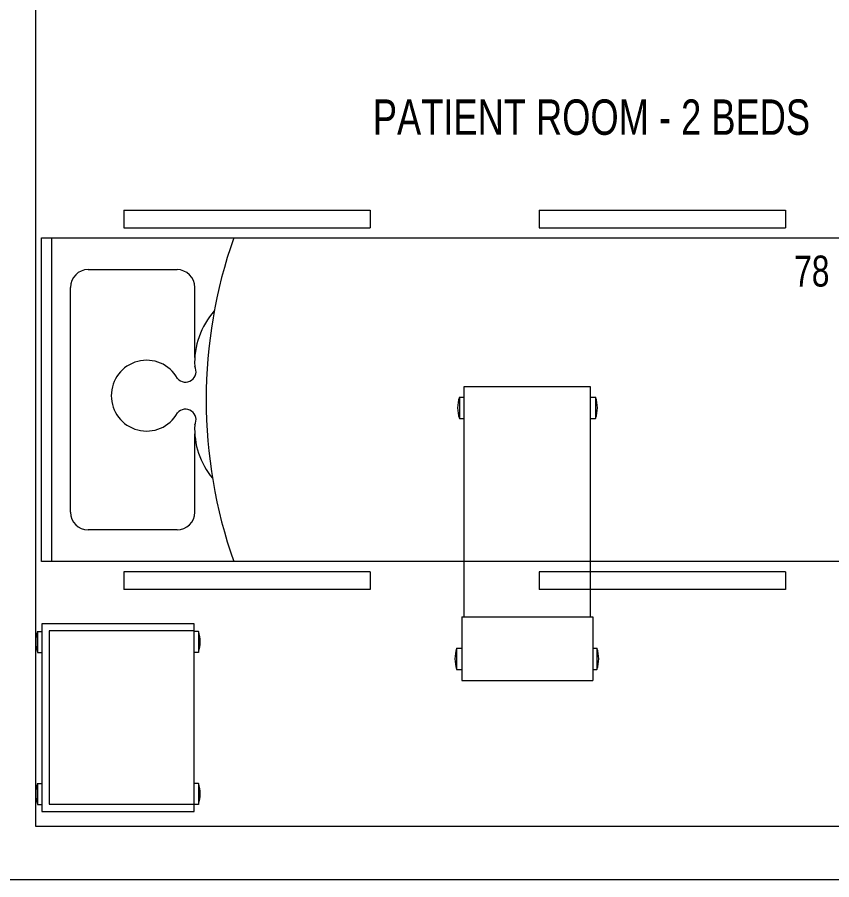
# Model space of a CAD drawing. Header units: metres. Extents: x -18745 to 220762, y -1579758 to -1356048.
# Drawn here: x 122816 to 125118, y -1431373 to -1428936 of the extents above; entities that cross this region are included whole.
import ezdxf

# ---------------------------------------------------------------- set-up
doc = ezdxf.new("R2010")
doc.units = ezdxf.units.M
doc.layers.get('0').update_dxf_attribs({"lineweight": 0})
for name, color, linetype, lineweight in [('A-100 - Copy$0$72_EGR_BASE_TEXT', 8, 'Continuous', 0), ('A-100 - Copy$0$Medical Equipment and Furniture', 8, 'Continuous', 0), ('A-100 - Copy$0$Medical Equipment and Furniture1', 8, 'Continuous', 5), ('A-100 - Copy$0$Walls', 8, 'Continuous', 0)]:
    doc.layers.add(name, color=color, linetype=linetype, lineweight=lineweight)
doc.styles.add('A-100 - Copy$0$X3G_ENTITY_257CFD', font='swisscl.ttf', dxfattribs={"height": 200})
doc.styles.add('A-100 - Copy$0$X3G_ENTITY_2587EA', font='swisscl.ttf', dxfattribs={"height": 200})

# ---------------------------------------------------------------- blocks, each defined once
blk = doc.blocks.new('A-100 - Copy$0$Hospital Bed')
at = {"layer": 'A-100 - Copy$0$Medical Equipment and Furniture1'}
for p, q in [((38.338, -101.6315, 0), (38.338, -101.6815, 0)), ((38.338, -101.6315, 0), (39.0347, -101.6315, 0)), ((39.0347, -101.6315, 0), (39.0347, -101.6815, 0)), ((39.5123, -101.6315, 0), (40.209, -101.6315, 0)), ((39.5123, -101.6315, 0), (39.5123, -101.6815, 0)), ((40.209, -101.6315, 0), (40.209, -101.6815, 0)), ((38.338, -101.6815, 0), (39.0347, -101.6815, 0)), ((39.5123, -101.6815, 0), (40.209, -101.6815, 0)), ((38.105, -102.6245, 0), (38.105, -101.7101, 0)), ((38.105, -101.7101, 0), (40.4164, -101.7101, 0)), ((38.135, -102.6245, 0), (38.135, -101.7101, 0)), ((40.3864, -101.7101, 0), (40.3864, -102.6245, 0)), ((40.4164, -101.7101, 0), (40.4164, -102.6245, 0)), ((38.2374, -101.7997, 0), (38.4887, -101.7997, 0)), ((38.1874, -102.485, 0), (38.1874, -101.8497, 0)), ((38.5387, -102.0476, 0), (38.5387, -101.8497, 0)), ((38.5387, -102.485, 0), (38.5387, -102.264, 0)), ((38.4887, -102.535, 0), (38.2374, -102.535, 0)), ((40.4164, -102.6245, 0), (38.105, -102.6245, 0)), ((38.338, -102.6532, 0), (38.338, -102.7032, 0)), ((39.0347, -102.6532, 0), (38.338, -102.6532, 0)), ((39.0347, -102.6532, 0), (39.0347, -102.7032, 0)), ((40.209, -102.6532, 0), (39.5123, -102.6532, 0)), ((39.5123, -102.6532, 0), (39.5123, -102.7032, 0)), ((40.209, -102.6532, 0), (40.209, -102.7032, 0)), ((39.0347, -102.7032, 0), (38.338, -102.7032, 0)), ((40.209, -102.7032, 0), (39.5123, -102.7032, 0))]:
    blk.add_line(p, q, dxfattribs=at)
at = {"layer": 'A-100 - Copy$0$Medical Equipment and Furniture1', "elevation": 0}
for points in [[(38.6489, -102.6245), (38.6489, -102.6245), (38.6489, -102.6245), (38.6489, -102.6245), (38.6489, -102.6245), (38.6489, -102.6245), (38.6489, -102.6245), (38.6489, -102.6245), (38.6489, -102.6245), (38.6489, -102.6245), (38.6489, -102.6245), (38.6489, -102.6245), (38.6489, -102.6245), (38.6489, -102.6245), (38.6489, -102.6245), (38.6489, -102.6245), (38.6489, -102.6245), (38.6489, -102.6245), (38.6489, -102.6245), (38.6489, -102.6245), (38.6489, -102.6245), (38.6489, -102.6245), (38.6489, -102.6245), (38.6489, -102.6245), (38.6489, -102.6245), (38.6489, -102.6245), (38.6489, -102.6245), (38.6489, -102.6245), (38.6489, -102.6245), (38.6489, -102.6245), (38.6489, -102.6245), (38.6489, -102.6245), (38.6489, -102.6245), (38.6489, -102.6245), (38.6489, -102.6245), (38.6489, -102.6245), (38.6489, -102.6245), (38.6489, -102.6245), (38.6489, -102.6245), (38.6489, -102.6245), (38.6489, -102.6245), (38.6489, -102.6245), (38.6489, -102.6245), (38.6489, -102.6245), (38.6489, -102.6245), (38.6489, -102.6245), (38.6489, -102.6245), (38.6489, -102.6245), (38.6489, -102.6245), (38.6489, -102.6245), (38.6489, -102.6245), (38.6489, -102.6245), (38.6489, -102.6245), (38.6489, -102.6245), (38.6489, -102.6245), (38.6489, -102.6245), (38.6489, -102.6245), (38.6489, -102.6245), (38.6489, -102.6245), (38.6489, -102.6245), (38.6489, -102.6245), (38.6489, -102.6245), (38.6489, -102.6245), (38.6489, -102.6245), (38.6489, -102.6245), (38.6489, -102.6245), (38.6489, -102.6245), (38.6489, -102.6245), (38.6489, -102.6245), (38.6489, -102.6245), (38.6489, -102.6245), (38.6489, -102.6245), (38.6489, -102.6245), (38.6489, -102.6245), (38.6489, -102.6245), (38.6489, -102.6245), (38.6489, -102.6245), (38.6489, -102.6245), (38.6489, -102.6245), (38.6489, -102.6245), (38.6489, -102.6245), (38.6489, -102.6245), (38.6489, -102.6245), (38.6489, -102.6245), (38.6489, -102.6245), (38.6489, -102.6245), (38.6489, -102.6245), (38.6489, -102.6245), (38.6489, -102.6245), (38.6489, -102.6245), (38.6489, -102.6245), (38.6489, -102.6245), (38.6489, -102.6245), (38.6489, -102.6245), (38.6489, -102.6245), (38.6489, -102.6245), (38.6489, -102.6245), (38.6489, -102.6245), (38.6489, -102.6245), (38.6489, -102.6245), (38.6489, -102.6245), (38.6489, -102.6245), (38.6489, -102.6245), (38.6489, -102.6245), (38.6489, -102.6245), (38.6489, -102.6245), (38.6489, -102.6245), (38.6489, -102.6245), (38.6489, -102.6245), (38.6489, -102.6245), (38.6489, -102.6245), (38.6489, -102.6245), (38.6489, -102.6245), (38.6489, -102.6245), (38.6489, -102.6245), (38.6489, -102.6245), (38.6489, -102.6245), (38.6489, -102.6245), (38.6489, -102.6245), (38.6489, -102.6245), (38.6489, -102.6245), (38.6489, -102.6245), (38.6489, -102.6245), (38.6489, -102.6245), (38.6489, -102.6245), (38.6489, -102.6245), (38.6489, -102.6245), (38.6489, -102.6245), (38.6489, -102.6245), (38.6489, -102.6245), (38.6489, -102.6245), (38.6489, -102.6245), (38.6489, -102.6245), (38.6489, -102.6245), (38.6489, -102.6245), (38.6489, -102.6245), (38.6489, -102.6245), (38.6489, -102.6245), (38.6489, -102.6245), (38.6489, -102.6245), (38.6489, -102.6245), (38.6489, -102.6245), (38.6489, -102.6245), (38.6489, -102.6245), (38.6489, -102.6245), (38.6489, -102.6245), (38.6489, -102.6245), (38.6489, -102.6245), (38.6489, -102.6245), (38.6489, -102.6245), (38.6489, -102.6245), (38.6489, -102.6245), (38.6489, -102.6245), (38.6489, -102.6245), (38.6489, -102.6245), (38.6489, -102.6245), (38.6489, -102.6245), (38.6489, -102.6245), (38.6489, -102.6245), (38.6489, -102.6245), (38.6489, -102.6245), (38.6489, -102.6245), (38.6489, -102.6245), (38.6489, -102.6245), (38.6489, -102.6245), (38.6489, -102.6245), (38.6489, -102.6245), (38.6489, -102.6245), (38.6489, -102.6245), (38.6489, -102.6245), (38.6489, -102.6245), (38.6489, -102.6245), (38.6489, -102.6245), (38.6489, -102.6245), (38.6489, -102.6245), (38.6489, -102.6245), (38.6489, -102.6245), (38.6489, -102.6245), (38.6489, -102.6245), (38.6489, -102.6245), (38.6489, -102.6245), (38.6489, -102.6245), (38.6489, -102.6245), (38.6489, -102.6245), (38.6489, -102.6245), (38.6489, -102.6245), (38.6489, -102.6245), (38.6489, -102.6245), (38.6489, -102.6245), (38.6489, -102.6245), (38.6489, -102.6245), (38.6489, -102.6245), (38.6489, -102.6245), (38.6489, -102.6245), (38.6489, -102.6245), (38.6489, -102.6245), (38.6489, -102.6245), (38.6489, -102.6245), (38.6489, -102.6245), (38.6489, -102.6245), (38.6489, -102.6245), (38.6489, -102.6245), (38.6489, -102.6245), (38.6489, -102.6245), (38.6489, -102.6245), (38.6489, -102.6245), (38.6489, -102.6245), (38.6489, -102.6245), (38.6489, -102.6245), (38.6489, -102.6245), (38.6489, -102.6245), (38.6489, -102.6245), (38.6489, -102.6245), (38.6489, -102.6245), (38.6489, -102.6245), (38.6489, -102.6245), (38.6489, -102.6245), (38.6489, -102.6245), (38.6489, -102.6245)], [(38.6489, -102.6245), (38.6489, -102.6245), (38.6489, -102.6245), (38.6489, -102.6245), (38.6489, -102.6245), (38.6489, -102.6245), (38.6489, -102.6245), (38.6489, -102.6245), (38.6489, -102.6245), (38.6489, -102.6245), (38.6489, -102.6245), (38.6489, -102.6245), (38.6489, -102.6245), (38.6489, -102.6245), (38.6489, -102.6245), (38.6489, -102.6245), (38.6489, -102.6245), (38.6489, -102.6245), (38.6489, -102.6245), (38.6489, -102.6245), (38.6489, -102.6245), (38.6489, -102.6245), (38.6489, -102.6245), (38.6489, -102.6245), (38.6489, -102.6245), (38.6489, -102.6245), (38.6489, -102.6245), (38.6489, -102.6245), (38.6489, -102.6245), (38.6489, -102.6245), (38.6489, -102.6245), (38.6489, -102.6245), (38.6489, -102.6245), (38.6489, -102.6245), (38.6489, -102.6245), (38.6489, -102.6245), (38.6489, -102.6245), (38.6489, -102.6245), (38.6489, -102.6245), (38.6489, -102.6245), (38.6489, -102.6245), (38.6489, -102.6245), (38.6489, -102.6245), (38.6489, -102.6245), (38.6489, -102.6245), (38.6489, -102.6245), (38.6489, -102.6245), (38.6489, -102.6245), (38.6489, -102.6245), (38.6489, -102.6245), (38.6489, -102.6245), (38.6489, -102.6245), (38.6489, -102.6245), (38.6489, -102.6245), (38.6489, -102.6245), (38.6489, -102.6245), (38.6489, -102.6245), (38.6489, -102.6245), (38.6489, -102.6245), (38.6489, -102.6245), (38.6489, -102.6245), (38.6489, -102.6245), (38.6489, -102.6245), (38.6489, -102.6245), (38.6489, -102.6245), (38.6489, -102.6245), (38.6489, -102.6245), (38.6489, -102.6245), (38.6489, -102.6245), (38.6489, -102.6245), (38.6489, -102.6245), (38.6489, -102.6245), (38.6489, -102.6245), (38.6489, -102.6245), (38.6489, -102.6245), (38.6489, -102.6245), (38.6489, -102.6245), (38.6489, -102.6245), (38.6489, -102.6245), (38.6489, -102.6245), (38.6489, -102.6245), (38.6489, -102.6245), (38.6489, -102.6245), (38.6489, -102.6245), (38.6489, -102.6245), (38.6489, -102.6245), (38.6489, -102.6245), (38.6489, -102.6245), (38.6489, -102.6245), (38.6489, -102.6245), (38.6489, -102.6245), (38.6489, -102.6245), (38.6489, -102.6245), (38.6489, -102.6245), (38.6489, -102.6245), (38.6489, -102.6245), (38.6489, -102.6245), (38.6489, -102.6245), (38.6489, -102.6245), (38.6489, -102.6245), (38.6489, -102.6245), (38.6489, -102.6245), (38.6489, -102.6245), (38.6489, -102.6245), (38.6489, -102.6245), (38.6489, -102.6245), (38.6489, -102.6245), (38.6489, -102.6245), (38.6489, -102.6245), (38.6489, -102.6245), (38.6489, -102.6245), (38.6489, -102.6245), (38.6489, -102.6245), (38.6489, -102.6245), (38.6489, -102.6245), (38.6489, -102.6245), (38.6489, -102.6245), (38.6489, -102.6245), (38.6489, -102.6245), (38.6489, -102.6245), (38.6489, -102.6245), (38.6489, -102.6245), (38.6489, -102.6245), (38.6489, -102.6245), (38.6489, -102.6245), (38.6489, -102.6245), (38.6489, -102.6245), (38.6489, -102.6245), (38.6489, -102.6245), (38.6489, -102.6245), (38.6489, -102.6245), (38.6489, -102.6245), (38.6489, -102.6245), (38.6489, -102.6245), (38.6489, -102.6245), (38.6489, -102.6245), (38.6489, -102.6245), (38.6489, -102.6245), (38.6489, -102.6245), (38.6489, -102.6245), (38.6489, -102.6245), (38.6489, -102.6245), (38.6489, -102.6245), (38.6489, -102.6245), (38.6489, -102.6245), (38.6489, -102.6245), (38.6489, -102.6245), (38.6489, -102.6245), (38.6489, -102.6245), (38.6489, -102.6245), (38.6489, -102.6245), (38.6489, -102.6245), (38.6489, -102.6245), (38.6489, -102.6245), (38.6489, -102.6245), (38.6489, -102.6245), (38.6489, -102.6245), (38.6489, -102.6245), (38.6489, -102.6245), (38.6489, -102.6245), (38.6489, -102.6245), (38.6489, -102.6245), (38.6489, -102.6245), (38.6489, -102.6245), (38.6489, -102.6245), (38.6489, -102.6245), (38.6489, -102.6245), (38.6489, -102.6245), (38.6489, -102.6245), (38.6489, -102.6245), (38.6489, -102.6245), (38.6489, -102.6245), (38.6489, -102.6245), (38.6489, -102.6245), (38.6489, -102.6245), (38.6489, -102.6245), (38.6489, -102.6245), (38.6489, -102.6245), (38.6489, -102.6245), (38.6489, -102.6245), (38.6489, -102.6245), (38.6489, -102.6245), (38.6489, -102.6245), (38.6489, -102.6245), (38.6489, -102.6245), (38.6489, -102.6245), (38.6489, -102.6245), (38.6489, -102.6245), (38.6489, -102.6245), (38.6489, -102.6245), (38.6489, -102.6245), (38.6489, -102.6245), (38.6489, -102.6245), (38.6489, -102.6245), (38.6489, -102.6245), (38.6489, -102.6245), (38.6489, -102.6245), (38.6489, -102.6245), (38.6489, -102.6245), (38.6489, -102.6245), (38.6489, -102.6245), (38.6489, -102.6245), (38.6489, -102.6245), (38.6489, -102.6245), (38.6489, -102.6245), (38.6489, -102.6245), (38.6489, -102.6245), (38.6489, -102.6245), (38.6489, -102.6245), (38.6489, -102.6245), (38.6489, -102.6245), (38.6489, -102.6245), (38.6489, -102.6245), (38.6489, -102.6245)], [(38.6489, -102.6245), (38.6489, -102.6245), (38.6489, -102.6245), (38.6489, -102.6245), (38.6489, -102.6245), (38.6489, -102.6245), (38.6489, -102.6245), (38.6489, -102.6245), (38.6489, -102.6245), (38.6489, -102.6245), (38.6489, -102.6245), (38.6489, -102.6245), (38.6489, -102.6245), (38.6489, -102.6245), (38.6489, -102.6245), (38.6489, -102.6245), (38.6489, -102.6245), (38.6489, -102.6245), (38.6489, -102.6245), (38.6489, -102.6245), (38.6489, -102.6245), (38.6489, -102.6245), (38.6489, -102.6245), (38.6489, -102.6245), (38.6489, -102.6245), (38.6489, -102.6245), (38.6489, -102.6245), (38.6489, -102.6245), (38.6489, -102.6245), (38.6489, -102.6245), (38.6489, -102.6245), (38.6489, -102.6245), (38.6489, -102.6245), (38.6489, -102.6245), (38.6489, -102.6245), (38.6489, -102.6245), (38.6489, -102.6245), (38.6489, -102.6245), (38.6489, -102.6245), (38.6489, -102.6245), (38.6489, -102.6245), (38.6489, -102.6245), (38.6489, -102.6245), (38.6489, -102.6245), (38.6489, -102.6245), (38.6489, -102.6245), (38.6489, -102.6245), (38.6489, -102.6245), (38.6489, -102.6245), (38.6489, -102.6245), (38.6489, -102.6245), (38.6489, -102.6245), (38.6489, -102.6245), (38.6489, -102.6245), (38.6489, -102.6245), (38.6489, -102.6245), (38.6489, -102.6245), (38.6489, -102.6245), (38.6489, -102.6245), (38.6489, -102.6245), (38.6489, -102.6245), (38.6489, -102.6245), (38.6489, -102.6245), (38.6489, -102.6245), (38.6489, -102.6245), (38.6489, -102.6245), (38.6489, -102.6245), (38.6489, -102.6245), (38.6489, -102.6245), (38.6489, -102.6245), (38.6489, -102.6245), (38.6489, -102.6245), (38.6489, -102.6245), (38.6489, -102.6245), (38.6489, -102.6245), (38.6489, -102.6245), (38.6489, -102.6245), (38.6489, -102.6245), (38.6489, -102.6245), (38.6489, -102.6245), (38.6489, -102.6245), (38.6489, -102.6245), (38.6489, -102.6245), (38.6489, -102.6245), (38.6489, -102.6245), (38.6489, -102.6245), (38.6489, -102.6245), (38.6489, -102.6245), (38.6489, -102.6245), (38.6489, -102.6245), (38.6489, -102.6245), (38.6489, -102.6245), (38.6489, -102.6245), (38.6489, -102.6245), (38.6489, -102.6245), (38.6489, -102.6245), (38.6489, -102.6245), (38.6489, -102.6245), (38.6489, -102.6245), (38.6489, -102.6245), (38.6489, -102.6245), (38.6489, -102.6245), (38.6489, -102.6245), (38.6489, -102.6245), (38.6489, -102.6245), (38.6489, -102.6245), (38.6489, -102.6245), (38.6489, -102.6245), (38.6489, -102.6245), (38.6489, -102.6245), (38.6489, -102.6245), (38.6489, -102.6245), (38.6489, -102.6245), (38.6489, -102.6245), (38.6489, -102.6245), (38.6489, -102.6245), (38.6489, -102.6245), (38.6489, -102.6245), (38.6489, -102.6245), (38.6489, -102.6245), (38.6489, -102.6245), (38.6489, -102.6245), (38.6489, -102.6245), (38.6489, -102.6245), (38.6489, -102.6245), (38.6489, -102.6245), (38.6489, -102.6245), (38.6489, -102.6245), (38.6489, -102.6245), (38.6489, -102.6245), (38.6489, -102.6245), (38.6489, -102.6245), (38.6489, -102.6245), (38.6489, -102.6245), (38.6489, -102.6245), (38.6489, -102.6245), (38.6489, -102.6245), (38.6489, -102.6245), (38.6489, -102.6245), (38.6489, -102.6245), (38.6489, -102.6245), (38.6489, -102.6245), (38.6489, -102.6245), (38.6489, -102.6245), (38.6489, -102.6245), (38.6489, -102.6245), (38.6489, -102.6245), (38.6489, -102.6245), (38.6489, -102.6245), (38.6489, -102.6245), (38.6489, -102.6245), (38.6489, -102.6245), (38.6489, -102.6245), (38.6489, -102.6245), (38.6489, -102.6245), (38.6489, -102.6245), (38.6489, -102.6245), (38.6489, -102.6245), (38.6489, -102.6245), (38.6489, -102.6245), (38.6489, -102.6245), (38.6489, -102.6245), (38.6489, -102.6245), (38.6489, -102.6245), (38.6489, -102.6245), (38.6489, -102.6245), (38.6489, -102.6245), (38.6489, -102.6245), (38.6489, -102.6245), (38.6489, -102.6245), (38.6489, -102.6245), (38.6489, -102.6245), (38.6489, -102.6245), (38.6489, -102.6245), (38.6489, -102.6245), (38.6489, -102.6245), (38.6489, -102.6245), (38.6489, -102.6245), (38.6489, -102.6245), (38.6489, -102.6245), (38.6489, -102.6245), (38.6489, -102.6245), (38.6489, -102.6245), (38.6489, -102.6245), (38.6489, -102.6245), (38.6489, -102.6245), (38.6489, -102.6245), (38.6489, -102.6245), (38.6489, -102.6245), (38.6489, -102.6245), (38.6489, -102.6245), (38.6489, -102.6245), (38.6489, -102.6245), (38.6489, -102.6245), (38.6489, -102.6245), (38.6489, -102.6245), (38.6489, -102.6245), (38.6489, -102.6245), (38.6489, -102.6245), (38.6489, -102.6245), (38.6489, -102.6245), (38.6489, -102.6245), (38.6489, -102.6245), (38.6489, -102.6245), (38.6489, -102.6245), (38.6489, -102.6245), (38.6489, -102.6245), (38.6489, -102.6245), (38.6489, -102.6245), (38.6489, -102.6245), (38.6489, -102.6245), (38.6489, -102.6245), (38.6489, -102.6245), (38.6489, -102.6245), (38.6489, -102.6245), (38.6489, -102.6245), (38.6489, -102.6245), (38.6489, -102.6245), (38.6489, -102.6245), (38.6489, -102.6245), (38.6489, -102.6245), (38.6489, -102.6245), (38.6489, -102.6245), (38.6489, -102.6245), (38.6489, -102.6245), (38.6489, -102.6245), (38.6489, -102.6245), (38.6489, -102.6245), (38.6489, -102.6245), (38.6489, -102.6245), (38.6489, -102.6245), (38.6489, -102.6245), (38.6489, -102.6245), (38.6489, -102.6245), (38.6489, -102.6245), (38.6489, -102.6245), (38.6489, -102.6245), (38.6489, -102.6245), (38.6489, -102.6245), (38.6489, -102.6245), (38.6489, -102.6245), (38.6489, -102.6245), (38.6489, -102.6245), (38.6489, -102.6245), (38.6489, -102.6245), (38.6489, -102.6245), (38.6489, -102.6245), (38.6489, -102.6245), (38.6489, -102.6245), (38.6489, -102.6245), (38.6489, -102.6245), (38.6489, -102.6245), (38.6489, -102.6245), (38.6489, -102.6245), (38.6489, -102.6245), (38.6489, -102.6245), (38.6489, -102.6245), (38.6489, -102.6245), (38.6489, -102.6245), (38.6489, -102.6245), (38.6489, -102.6245), (38.6489, -102.6245), (38.6489, -102.6245), (38.6489, -102.6245), (38.6489, -102.6245), (38.6489, -102.6245), (38.6489, -102.6245), (38.6489, -102.6245), (38.6489, -102.6245), (38.6489, -102.6245), (38.6489, -102.6245), (38.6489, -102.6245), (38.6489, -102.6245), (38.6489, -102.6245), (38.6489, -102.6245), (38.6489, -102.6245), (38.6489, -102.6245)]]:
    blk.add_lwpolyline(points, close=True, dxfattribs=at)
for points in [[(38.6489, -102.6245), (38.6489, -102.6245), (38.6489, -102.6245), (38.6489, -102.6245), (38.6489, -102.6245), (38.6489, -102.6245), (38.6489, -102.6245), (38.6489, -102.6245)], [(38.6489, -102.6245), (38.6489, -102.6245), (38.6489, -102.6245), (38.6489, -102.6245), (38.6489, -102.6245), (38.6489, -102.6245), (38.6489, -102.6245), (38.6489, -102.6245), (38.6489, -102.6245), (38.6489, -102.6245), (38.6489, -102.6245), (38.6489, -102.6245), (38.6489, -102.6245), (38.6489, -102.6245), (38.6489, -102.6245), (38.6489, -102.6245), (38.6489, -102.6245), (38.6489, -102.6245), (38.6489, -102.6245), (38.6489, -102.6245), (38.6489, -102.6245), (38.6489, -102.6245), (38.6489, -102.6245), (38.6489, -102.6245), (38.6489, -102.6245), (38.6489, -102.6245), (38.6489, -102.6245), (38.6489, -102.6245), (38.6489, -102.6245), (38.6489, -102.6245), (38.6489, -102.6245), (38.6489, -102.6245), (38.6489, -102.6245), (38.6489, -102.6245), (38.6489, -102.6245), (38.6489, -102.6245), (38.6489, -102.6245), (38.6489, -102.6245), (38.6489, -102.6245), (38.6489, -102.6245), (38.6489, -102.6245), (38.6489, -102.6245), (38.6489, -102.6245), (38.6489, -102.6245), (38.6489, -102.6245), (38.6489, -102.6245), (38.6489, -102.6245), (38.6489, -102.6245), (38.6489, -102.6245), (38.6489, -102.6245), (38.6489, -102.6245), (38.6489, -102.6245), (38.6489, -102.6245), (38.6489, -102.6245), (38.6489, -102.6245), (38.6489, -102.6245), (38.6489, -102.6245), (38.6489, -102.6245), (38.6489, -102.6245), (38.6489, -102.6245), (38.6489, -102.6245), (38.6489, -102.6245), (38.6489, -102.6245), (38.6489, -102.6245), (38.6489, -102.6245), (38.6489, -102.6245), (38.6489, -102.6245), (38.6489, -102.6245), (38.6489, -102.6245), (38.6489, -102.6245), (38.6489, -102.6245), (38.6489, -102.6245), (38.6489, -102.6245), (38.6489, -102.6245), (38.6489, -102.6245), (38.6489, -102.6245), (38.6489, -102.6245), (38.6489, -102.6245), (38.6489, -102.6245), (38.6489, -102.6245), (38.6489, -102.6245), (38.6489, -102.6245), (38.6489, -102.6245), (38.6489, -102.6245), (38.6489, -102.6245), (38.6489, -102.6245), (38.6489, -102.6245), (38.6489, -102.6245), (38.6489, -102.6245), (38.6489, -102.6245), (38.6489, -102.6245), (38.6489, -102.6245), (38.6489, -102.6245), (38.6489, -102.6245), (38.6489, -102.6245), (38.6489, -102.6245), (38.6489, -102.6245), (38.6489, -102.6245), (38.6489, -102.6245), (38.6489, -102.6245), (38.6489, -102.6245), (38.6489, -102.6245), (38.6489, -102.6245), (38.6489, -102.6245), (38.6489, -102.6245), (38.6489, -102.6245), (38.6489, -102.6245), (38.6489, -102.6245), (38.6489, -102.6245), (38.6489, -102.6245), (38.6489, -102.6245)], [(38.6489, -102.6245), (38.6489, -102.6245), (38.6489, -102.6245), (38.6489, -102.6245), (38.6489, -102.6245), (38.6489, -102.6245), (38.6489, -102.6245), (38.6489, -102.6245), (38.6489, -102.6245), (38.6489, -102.6245), (38.6489, -102.6245), (38.6489, -102.6245), (38.6489, -102.6245), (38.6489, -102.6245), (38.6489, -102.6245), (38.6489, -102.6245), (38.6489, -102.6245)], [(38.6489, -102.6245), (38.6489, -102.6245), (38.6489, -102.6245), (38.6489, -102.6245), (38.6489, -102.6245), (38.6489, -102.6245), (38.6489, -102.6245)], [(38.6489, -102.6245), (38.6489, -102.6245), (38.6489, -102.6245), (38.6489, -102.6245), (38.6489, -102.6245), (38.6489, -102.6245), (38.6489, -102.6245), (38.6489, -102.6245), (38.6489, -102.6245), (38.6489, -102.6245), (38.6489, -102.6245), (38.6489, -102.6245)], [(38.6489, -102.6245), (38.6489, -102.6245), (38.6489, -102.6245), (38.6489, -102.6245), (38.6489, -102.6245), (38.6489, -102.6245), (38.6489, -102.6245), (38.6489, -102.6245), (38.6489, -102.6245), (38.6489, -102.6245), (38.6489, -102.6245), (38.6489, -102.6245), (38.6489, -102.6245), (38.6489, -102.6245), (38.6489, -102.6245), (38.6489, -102.6245), (38.6489, -102.6245), (38.6489, -102.6245), (38.6489, -102.6245), (38.6489, -102.6245), (38.6489, -102.6245), (38.6489, -102.6245), (38.6489, -102.6245), (38.6489, -102.6245), (38.6489, -102.6245), (38.6489, -102.6245), (38.6489, -102.6245), (38.6489, -102.6245), (38.6489, -102.6245), (38.6489, -102.6245), (38.6489, -102.6245), (38.6489, -102.6245), (38.6489, -102.6245), (38.6489, -102.6245), (38.6489, -102.6245), (38.6489, -102.6245), (38.6489, -102.6245), (38.6489, -102.6245), (38.6489, -102.6245), (38.6489, -102.6245), (38.6489, -102.6245), (38.6489, -102.6245), (38.6489, -102.6245), (38.6489, -102.6245), (38.6489, -102.6245), (38.6489, -102.6245), (38.6489, -102.6245), (38.6489, -102.6245), (38.6489, -102.6245), (38.6489, -102.6245), (38.6489, -102.6245), (38.6489, -102.6245), (38.6489, -102.6245), (38.6489, -102.6245), (38.6489, -102.6245), (38.6489, -102.6245), (38.6489, -102.6245), (38.6489, -102.6245), (38.6489, -102.6245), (38.6489, -102.6245), (38.6489, -102.6245), (38.6489, -102.6245), (38.6489, -102.6245), (38.6489, -102.6245), (38.6489, -102.6245), (38.6489, -102.6245), (38.6489, -102.6245), (38.6489, -102.6245), (38.6489, -102.6245), (38.6489, -102.6245), (38.6489, -102.6245), (38.6489, -102.6245), (38.6489, -102.6245), (38.6489, -102.6245), (38.6489, -102.6245), (38.6489, -102.6245), (38.6489, -102.6245), (38.6489, -102.6245), (38.6489, -102.6245), (38.6489, -102.6245), (38.6489, -102.6245), (38.6489, -102.6245), (38.6489, -102.6245), (38.6489, -102.6245), (38.6489, -102.6245), (38.6489, -102.6245), (38.6489, -102.6245), (38.6489, -102.6245), (38.6489, -102.6245)], [(38.6489, -102.6245), (38.6489, -102.6245), (38.6489, -102.6245), (38.6489, -102.6245), (38.6489, -102.6245), (38.6489, -102.6245), (38.6489, -102.6245), (38.6489, -102.6245), (38.6489, -102.6245), (38.6489, -102.6245), (38.6489, -102.6245), (38.6489, -102.6245), (38.6489, -102.6245), (38.6489, -102.6245), (38.6489, -102.6245), (38.6489, -102.6245), (38.6489, -102.6245), (38.6489, -102.6245), (38.6489, -102.6245), (38.6489, -102.6245), (38.6489, -102.6245), (38.6489, -102.6245), (38.6489, -102.6245), (38.6489, -102.6245), (38.6489, -102.6245), (38.6489, -102.6245), (38.6489, -102.6245), (38.6489, -102.6245), (38.6489, -102.6245), (38.6489, -102.6245), (38.6489, -102.6245), (38.6489, -102.6245), (38.6489, -102.6245), (38.6489, -102.6245), (38.6489, -102.6245), (38.6489, -102.6245), (38.6489, -102.6245), (38.6489, -102.6245), (38.6489, -102.6245), (38.6489, -102.6245), (38.6489, -102.6245), (38.6489, -102.6245), (38.6489, -102.6245), (38.6489, -102.6245), (38.6489, -102.6245), (38.6489, -102.6245), (38.6489, -102.6245), (38.6489, -102.6245), (38.6489, -102.6245), (38.6489, -102.6245), (38.6489, -102.6245), (38.6489, -102.6245), (38.6489, -102.6245), (38.6489, -102.6245)], [(38.6489, -102.6245), (38.6489, -102.6245), (38.6489, -102.6245), (38.6489, -102.6245), (38.6489, -102.6245), (38.6489, -102.6245), (38.6489, -102.6245), (38.6489, -102.6245), (38.6489, -102.6245), (38.6489, -102.6245)], [(38.6489, -102.6245), (38.6489, -102.6245), (38.6489, -102.6245), (38.6489, -102.6245), (38.6489, -102.6245), (38.6489, -102.6245), (38.6489, -102.6245), (38.6489, -102.6245), (38.6489, -102.6245), (38.6489, -102.6245)], [(38.6489, -102.6245), (38.6489, -102.6245), (38.6489, -102.6245), (38.6489, -102.6245), (38.6489, -102.6245), (38.6489, -102.6245), (38.6489, -102.6245), (38.6489, -102.6245), (38.6489, -102.6245), (38.6489, -102.6245), (38.6489, -102.6245), (38.6489, -102.6245), (38.6489, -102.6245), (38.6489, -102.6245), (38.6489, -102.6245)], [(38.6489, -102.6245), (38.6489, -102.6245), (38.6489, -102.6245), (38.6489, -102.6245), (38.6489, -102.6245), (38.6489, -102.6245), (38.6489, -102.6245), (38.6489, -102.6245), (38.6489, -102.6245), (38.6489, -102.6245)], [(38.6489, -102.6245), (38.6489, -102.6245), (38.6489, -102.6245), (38.6489, -102.6245), (38.6489, -102.6245), (38.6489, -102.6245), (38.6489, -102.6245)], [(38.6489, -102.6245), (38.6489, -102.6245), (38.6489, -102.6245), (38.6489, -102.6245), (38.6489, -102.6245), (38.6489, -102.6245), (38.6489, -102.6245), (38.6489, -102.6245), (38.6489, -102.6245), (38.6489, -102.6245)], [(38.6489, -102.6245), (38.6489, -102.6245), (38.6489, -102.6245), (38.6489, -102.6245), (38.6489, -102.6245), (38.6489, -102.6245), (38.6489, -102.6245), (38.6489, -102.6245), (38.6489, -102.6245), (38.6489, -102.6245), (38.6489, -102.6245), (38.6489, -102.6245), (38.6489, -102.6245), (38.6489, -102.6245), (38.6489, -102.6245), (38.6489, -102.6245), (38.6489, -102.6245), (38.6489, -102.6245)], [(38.6489, -102.6245), (38.6489, -102.6245), (38.6489, -102.6245), (38.6489, -102.6245), (38.6489, -102.6245), (38.6489, -102.6245), (38.6489, -102.6245), (38.6489, -102.6245), (38.6489, -102.6245)]]:
    blk.add_lwpolyline(points, dxfattribs=at)
at = {"layer": 'A-100 - Copy$0$Medical Equipment and Furniture1'}
for centre, radius, start, end in [((39.9488, -102.1673, 0), 1.378, 160.6222, 199.3778), ((38.2374, -101.8497, 0), 0.05, 90, 180), ((38.4887, -101.8497, 0), 0.05, 0, 90), ((38.7578, -102.0625, 0), 0.2195, 138.2973, 182.816), ((38.4026, -102.1558, 0), 0.1, 29.3037, 330.6963), ((38.5126, -102.0878, 0), 0.0297, 220.0437, 29.1003), ((38.5126, -102.2238, 0), 0.0297, 330.8997, 139.9563), ((38.7578, -102.2491, 0), 0.2195, 177.184, 219.6878), ((38.2374, -102.485, 0), 0.05, 180, 270), ((38.4887, -102.485, 0), 0.05, 270, 0)]:
    blk.add_arc(centre, radius, start, end, dxfattribs=at)
blk = doc.blocks.new('A-100 - Copy$0$HF13963-P')
at = {"layer": 'A-100 - Copy$0$Medical Equipment and Furniture1'}
for p, q in [((0.0915, 0.1995), (0.0315, 0.1995)), ((0.0315, 0.1995), (0.0315, 0.185)), ((0.0915, 0.1995), (0.0915, 0.185)), ((0.18, 0.185), (0, 0.185)), ((0, 0.185), (0, -0.185)), ((0.18, 0.185), (0.18, -0.185)), ((0.83, 0.1788), (0.18, 0.1788)), ((0.8007, 0.1919), (0.7407, 0.1919)), ((0.7407, 0.1919), (0.7407, 0.1788)), ((0.8007, 0.1919), (0.8007, 0.1788)), ((0.83, -0.1788), (0.83, 0.1788)), ((0.18, -0.185), (0, -0.185)), ((0.0315, -0.185), (0.0315, -0.1971)), ((0.0915, -0.185), (0.0915, -0.1971)), ((0.18, -0.1788), (0.83, -0.1788)), ((0.7407, -0.1788), (0.7407, -0.1933)), ((0.8007, -0.1933), (0.7407, -0.1933)), ((0.8007, -0.1788), (0.8007, -0.1933)), ((0.0915, -0.1971), (0.0315, -0.1971))]:
    blk.add_line(p, q, dxfattribs=at)
for centre, start, end in [((0.0615, 0.112), 71.0754, 108.9246), ((0.7707, 0.1044), 71.0754, 108.9246), ((0.7707, -0.1058), 251.0754, 288.9246), ((0.0615, -0.1096), 251.0754, 288.9246)]:
    blk.add_arc(centre, 0.0925, start, end, dxfattribs=at)
blk = doc.blocks.new('A-100 - Copy$0$HF10531-P')
at = {"layer": 'A-100 - Copy$0$Medical Equipment and Furniture1'}
for p, q in [((0.0791, 0.4424), (0.0191, 0.4424)), ((0.0191, 0.4424), (0.0191, 0.43)), ((0.0791, 0.4424), (0.0791, 0.43)), ((0.5086, 0.4424), (0.4486, 0.4424)), ((0.4486, 0.4424), (0.4486, 0.43)), ((0.5086, 0.4424), (0.5086, 0.43)), ((0.53, 0.43), (0, 0.43)), ((0, 0.43), (0, 0)), ((0.53, 0), (0.53, 0.43)), ((0.51, 0.41), (0.02, 0.41)), ((0.02, 0.41), (0.02, 0)), ((0.51, 0), (0.51, 0.41)), ((0, 0), (0.53, 0)), ((0.0191, -0.0124), (0.0191, 0)), ((0.0791, -0.0124), (0.0791, 0)), ((0.4486, -0.0124), (0.4486, 0)), ((0.5086, -0.0124), (0.5086, 0)), ((0.0791, -0.0124), (0.0191, -0.0124)), ((0.5086, -0.0124), (0.4486, -0.0124))]:
    blk.add_line(p, q, dxfattribs=at)
for points in [[(0.02, 0.41), (0.02, 0.41), (0.02, 0.41), (0.02, 0.41), (0.02, 0.41), (0.02, 0.41), (0.02, 0.41), (0.02, 0.41), (0.02, 0.41), (0.02, 0.41), (0.02, 0.41), (0.02, 0.41), (0.02, 0.41), (0.02, 0.41), (0.02, 0.41), (0.02, 0.41), (0.02, 0.41), (0.02, 0.41), (0.02, 0.41), (0.02, 0.41), (0.02, 0.41), (0.02, 0.41), (0.02, 0.41), (0.02, 0.41), (0.02, 0.41), (0.02, 0.41), (0.02, 0.41), (0.02, 0.41), (0.02, 0.41), (0.02, 0.41), (0.02, 0.41), (0.02, 0.41), (0.02, 0.41), (0.02, 0.41), (0.02, 0.41), (0.02, 0.41), (0.02, 0.41), (0.02, 0.41), (0.02, 0.41), (0.02, 0.41), (0.02, 0.41), (0.02, 0.41), (0.02, 0.41), (0.02, 0.41), (0.02, 0.41), (0.02, 0.41), (0.02, 0.41), (0.02, 0.41), (0.02, 0.41), (0.02, 0.41), (0.02, 0.41), (0.02, 0.41), (0.02, 0.41), (0.02, 0.41), (0.02, 0.41), (0.02, 0.41), (0.02, 0.41), (0.02, 0.41), (0.02, 0.41), (0.02, 0.41), (0.02, 0.41), (0.02, 0.41), (0.02, 0.41), (0.02, 0.41), (0.02, 0.41), (0.02, 0.41), (0.02, 0.41), (0.02, 0.41), (0.02, 0.41), (0.02, 0.41), (0.02, 0.41), (0.02, 0.41), (0.02, 0.41), (0.02, 0.41), (0.02, 0.41), (0.02, 0.41), (0.02, 0.41), (0.02, 0.41), (0.02, 0.41), (0.02, 0.41), (0.02, 0.41), (0.02, 0.41), (0.02, 0.41), (0.02, 0.41), (0.02, 0.41), (0.02, 0.41), (0.02, 0.41), (0.02, 0.41), (0.02, 0.41), (0.02, 0.41), (0.02, 0.41), (0.02, 0.41), (0.02, 0.41), (0.02, 0.41), (0.02, 0.41), (0.02, 0.41), (0.02, 0.41), (0.02, 0.41), (0.02, 0.41), (0.02, 0.41), (0.02, 0.41), (0.02, 0.41), (0.02, 0.41), (0.02, 0.41), (0.02, 0.41), (0.02, 0.41), (0.02, 0.41), (0.02, 0.41), (0.02, 0.41), (0.02, 0.41), (0.02, 0.41), (0.02, 0.41), (0.02, 0.41), (0.02, 0.41), (0.02, 0.41), (0.02, 0.41), (0.02, 0.41), (0.02, 0.41), (0.02, 0.41), (0.02, 0.41), (0.02, 0.41), (0.02, 0.41), (0.02, 0.41), (0.02, 0.41), (0.02, 0.41), (0.02, 0.41), (0.02, 0.41), (0.02, 0.41), (0.02, 0.41), (0.02, 0.41), (0.02, 0.41), (0.02, 0.41), (0.02, 0.41), (0.02, 0.41), (0.02, 0.41), (0.02, 0.41), (0.02, 0.41), (0.02, 0.41), (0.02, 0.41), (0.02, 0.41), (0.02, 0.41), (0.02, 0.41), (0.02, 0.41), (0.02, 0.41), (0.02, 0.41), (0.02, 0.41), (0.02, 0.41), (0.02, 0.41), (0.02, 0.41), (0.02, 0.41), (0.02, 0.41), (0.02, 0.41), (0.02, 0.41), (0.02, 0.41), (0.02, 0.41), (0.02, 0.41), (0.02, 0.41), (0.02, 0.41), (0.02, 0.41), (0.02, 0.41), (0.02, 0.41), (0.02, 0.41), (0.02, 0.41), (0.02, 0.41), (0.02, 0.41), (0.02, 0.41), (0.02, 0.41), (0.02, 0.41), (0.02, 0.41), (0.02, 0.41), (0.02, 0.41), (0.02, 0.41), (0.02, 0.41), (0.02, 0.41), (0.02, 0.41), (0.02, 0.41), (0.02, 0.41), (0.02, 0.41), (0.02, 0.41), (0.02, 0.41), (0.02, 0.41), (0.02, 0.41), (0.02, 0.41), (0.02, 0.41), (0.02, 0.41), (0.02, 0.41), (0.02, 0.41), (0.02, 0.41), (0.02, 0.41), (0.02, 0.41), (0.02, 0.41), (0.02, 0.41), (0.02, 0.41), (0.02, 0.41), (0.02, 0.41), (0.02, 0.41), (0.02, 0.41), (0.02, 0.41), (0.02, 0.41), (0.02, 0.41), (0.02, 0.41), (0.02, 0.41), (0.02, 0.41), (0.02, 0.41), (0.02, 0.41), (0.02, 0.41), (0.02, 0.41), (0.02, 0.41), (0.02, 0.41), (0.02, 0.41), (0.02, 0.41), (0.02, 0.41), (0.02, 0.41), (0.02, 0.41), (0.02, 0.41), (0.02, 0.41), (0.02, 0.41), (0.02, 0.41), (0.02, 0.41)], [(0.02, 0.41), (0.02, 0.41), (0.02, 0.41), (0.02, 0.41), (0.02, 0.41), (0.02, 0.41), (0.02, 0.41), (0.02, 0.41), (0.02, 0.41), (0.02, 0.41), (0.02, 0.41), (0.02, 0.41), (0.02, 0.41), (0.02, 0.41), (0.02, 0.41), (0.02, 0.41), (0.02, 0.41), (0.02, 0.41), (0.02, 0.41), (0.02, 0.41), (0.02, 0.41), (0.02, 0.41), (0.02, 0.41), (0.02, 0.41), (0.02, 0.41), (0.02, 0.41), (0.02, 0.41), (0.02, 0.41), (0.02, 0.41), (0.02, 0.41), (0.02, 0.41), (0.02, 0.41), (0.02, 0.41), (0.02, 0.41), (0.02, 0.41), (0.02, 0.41), (0.02, 0.41), (0.02, 0.41), (0.02, 0.41), (0.02, 0.41), (0.02, 0.41), (0.02, 0.41), (0.02, 0.41), (0.02, 0.41), (0.02, 0.41), (0.02, 0.41), (0.02, 0.41), (0.02, 0.41), (0.02, 0.41), (0.02, 0.41), (0.02, 0.41), (0.02, 0.41), (0.02, 0.41), (0.02, 0.41), (0.02, 0.41), (0.02, 0.41), (0.02, 0.41), (0.02, 0.41), (0.02, 0.41), (0.02, 0.41), (0.02, 0.41), (0.02, 0.41), (0.02, 0.41), (0.02, 0.41), (0.02, 0.41), (0.02, 0.41), (0.02, 0.41), (0.02, 0.41), (0.02, 0.41), (0.02, 0.41), (0.02, 0.41), (0.02, 0.41), (0.02, 0.41), (0.02, 0.41), (0.02, 0.41), (0.02, 0.41), (0.02, 0.41), (0.02, 0.41), (0.02, 0.41), (0.02, 0.41), (0.02, 0.41), (0.02, 0.41), (0.02, 0.41), (0.02, 0.41), (0.02, 0.41), (0.02, 0.41), (0.02, 0.41), (0.02, 0.41), (0.02, 0.41), (0.02, 0.41), (0.02, 0.41), (0.02, 0.41), (0.02, 0.41), (0.02, 0.41), (0.02, 0.41), (0.02, 0.41), (0.02, 0.41), (0.02, 0.41), (0.02, 0.41), (0.02, 0.41), (0.02, 0.41), (0.02, 0.41), (0.02, 0.41), (0.02, 0.41), (0.02, 0.41), (0.02, 0.41), (0.02, 0.41), (0.02, 0.41), (0.02, 0.41), (0.02, 0.41), (0.02, 0.41), (0.02, 0.41), (0.02, 0.41), (0.02, 0.41), (0.02, 0.41), (0.02, 0.41), (0.02, 0.41), (0.02, 0.41), (0.02, 0.41), (0.02, 0.41), (0.02, 0.41), (0.02, 0.41), (0.02, 0.41), (0.02, 0.41), (0.02, 0.41), (0.02, 0.41), (0.02, 0.41), (0.02, 0.41), (0.02, 0.41), (0.02, 0.41), (0.02, 0.41), (0.02, 0.41), (0.02, 0.41), (0.02, 0.41), (0.02, 0.41), (0.02, 0.41), (0.02, 0.41), (0.02, 0.41), (0.02, 0.41), (0.02, 0.41), (0.02, 0.41), (0.02, 0.41), (0.02, 0.41), (0.02, 0.41), (0.02, 0.41), (0.02, 0.41), (0.02, 0.41), (0.02, 0.41), (0.02, 0.41), (0.02, 0.41), (0.02, 0.41), (0.02, 0.41), (0.02, 0.41), (0.02, 0.41), (0.02, 0.41), (0.02, 0.41), (0.02, 0.41), (0.02, 0.41), (0.02, 0.41), (0.02, 0.41), (0.02, 0.41), (0.02, 0.41), (0.02, 0.41), (0.02, 0.41), (0.02, 0.41), (0.02, 0.41), (0.02, 0.41), (0.02, 0.41), (0.02, 0.41), (0.02, 0.41), (0.02, 0.41), (0.02, 0.41), (0.02, 0.41), (0.02, 0.41), (0.02, 0.41), (0.02, 0.41), (0.02, 0.41), (0.02, 0.41), (0.02, 0.41), (0.02, 0.41), (0.02, 0.41), (0.02, 0.41), (0.02, 0.41), (0.02, 0.41), (0.02, 0.41), (0.02, 0.41), (0.02, 0.41), (0.02, 0.41), (0.02, 0.41), (0.02, 0.41), (0.02, 0.41), (0.02, 0.41), (0.02, 0.41), (0.02, 0.41), (0.02, 0.41), (0.02, 0.41), (0.02, 0.41), (0.02, 0.41), (0.02, 0.41), (0.02, 0.41), (0.02, 0.41), (0.02, 0.41), (0.02, 0.41), (0.02, 0.41), (0.02, 0.41), (0.02, 0.41), (0.02, 0.41), (0.02, 0.41), (0.02, 0.41), (0.02, 0.41), (0.02, 0.41), (0.02, 0.41), (0.02, 0.41), (0.02, 0.41)], [(0.02, 0.41), (0.02, 0.41), (0.02, 0.41), (0.02, 0.41), (0.02, 0.41), (0.02, 0.41), (0.02, 0.41), (0.02, 0.41), (0.02, 0.41), (0.02, 0.41), (0.02, 0.41), (0.02, 0.41), (0.02, 0.41), (0.02, 0.41), (0.02, 0.41), (0.02, 0.41), (0.02, 0.41), (0.02, 0.41), (0.02, 0.41), (0.02, 0.41), (0.02, 0.41), (0.02, 0.41), (0.02, 0.41), (0.02, 0.41), (0.02, 0.41), (0.02, 0.41), (0.02, 0.41), (0.02, 0.41), (0.02, 0.41), (0.02, 0.41), (0.02, 0.41), (0.02, 0.41), (0.02, 0.41), (0.02, 0.41), (0.02, 0.41), (0.02, 0.41), (0.02, 0.41), (0.02, 0.41), (0.02, 0.41), (0.02, 0.41), (0.02, 0.41), (0.02, 0.41), (0.02, 0.41), (0.02, 0.41), (0.02, 0.41), (0.02, 0.41), (0.02, 0.41), (0.02, 0.41), (0.02, 0.41), (0.02, 0.41), (0.02, 0.41), (0.02, 0.41), (0.02, 0.41), (0.02, 0.41), (0.02, 0.41), (0.02, 0.41), (0.02, 0.41), (0.02, 0.41), (0.02, 0.41), (0.02, 0.41), (0.02, 0.41), (0.02, 0.41), (0.02, 0.41), (0.02, 0.41), (0.02, 0.41), (0.02, 0.41), (0.02, 0.41), (0.02, 0.41), (0.02, 0.41), (0.02, 0.41), (0.02, 0.41), (0.02, 0.41), (0.02, 0.41), (0.02, 0.41), (0.02, 0.41), (0.02, 0.41), (0.02, 0.41), (0.02, 0.41), (0.02, 0.41), (0.02, 0.41), (0.02, 0.41), (0.02, 0.41), (0.02, 0.41), (0.02, 0.41), (0.02, 0.41), (0.02, 0.41), (0.02, 0.41), (0.02, 0.41), (0.02, 0.41), (0.02, 0.41), (0.02, 0.41), (0.02, 0.41), (0.02, 0.41), (0.02, 0.41), (0.02, 0.41), (0.02, 0.41), (0.02, 0.41), (0.02, 0.41), (0.02, 0.41), (0.02, 0.41), (0.02, 0.41), (0.02, 0.41), (0.02, 0.41), (0.02, 0.41), (0.02, 0.41), (0.02, 0.41), (0.02, 0.41), (0.02, 0.41), (0.02, 0.41), (0.02, 0.41), (0.02, 0.41), (0.02, 0.41), (0.02, 0.41), (0.02, 0.41), (0.02, 0.41), (0.02, 0.41), (0.02, 0.41), (0.02, 0.41), (0.02, 0.41), (0.02, 0.41), (0.02, 0.41), (0.02, 0.41), (0.02, 0.41), (0.02, 0.41), (0.02, 0.41), (0.02, 0.41), (0.02, 0.41), (0.02, 0.41), (0.02, 0.41), (0.02, 0.41), (0.02, 0.41), (0.02, 0.41), (0.02, 0.41), (0.02, 0.41), (0.02, 0.41), (0.02, 0.41), (0.02, 0.41), (0.02, 0.41), (0.02, 0.41), (0.02, 0.41), (0.02, 0.41), (0.02, 0.41), (0.02, 0.41), (0.02, 0.41), (0.02, 0.41), (0.02, 0.41), (0.02, 0.41), (0.02, 0.41), (0.02, 0.41), (0.02, 0.41), (0.02, 0.41), (0.02, 0.41), (0.02, 0.41), (0.02, 0.41), (0.02, 0.41), (0.02, 0.41), (0.02, 0.41), (0.02, 0.41), (0.02, 0.41), (0.02, 0.41), (0.02, 0.41), (0.02, 0.41), (0.02, 0.41), (0.02, 0.41), (0.02, 0.41), (0.02, 0.41), (0.02, 0.41), (0.02, 0.41), (0.02, 0.41), (0.02, 0.41), (0.02, 0.41), (0.02, 0.41), (0.02, 0.41), (0.02, 0.41), (0.02, 0.41), (0.02, 0.41), (0.02, 0.41), (0.02, 0.41), (0.02, 0.41), (0.02, 0.41), (0.02, 0.41), (0.02, 0.41), (0.02, 0.41), (0.02, 0.41), (0.02, 0.41), (0.02, 0.41), (0.02, 0.41), (0.02, 0.41), (0.02, 0.41), (0.02, 0.41), (0.02, 0.41), (0.02, 0.41), (0.02, 0.41), (0.02, 0.41), (0.02, 0.41), (0.02, 0.41), (0.02, 0.41), (0.02, 0.41), (0.02, 0.41), (0.02, 0.41), (0.02, 0.41), (0.02, 0.41), (0.02, 0.41), (0.02, 0.41), (0.02, 0.41), (0.02, 0.41), (0.02, 0.41), (0.02, 0.41), (0.02, 0.41), (0.02, 0.41), (0.02, 0.41), (0.02, 0.41), (0.02, 0.41), (0.02, 0.41), (0.02, 0.41), (0.02, 0.41), (0.02, 0.41), (0.02, 0.41), (0.02, 0.41), (0.02, 0.41), (0.02, 0.41), (0.02, 0.41), (0.02, 0.41), (0.02, 0.41), (0.02, 0.41), (0.02, 0.41), (0.02, 0.41), (0.02, 0.41), (0.02, 0.41), (0.02, 0.41), (0.02, 0.41), (0.02, 0.41), (0.02, 0.41), (0.02, 0.41), (0.02, 0.41), (0.02, 0.41), (0.02, 0.41), (0.02, 0.41), (0.02, 0.41), (0.02, 0.41), (0.02, 0.41), (0.02, 0.41), (0.02, 0.41), (0.02, 0.41), (0.02, 0.41), (0.02, 0.41), (0.02, 0.41), (0.02, 0.41), (0.02, 0.41), (0.02, 0.41), (0.02, 0.41), (0.02, 0.41), (0.02, 0.41), (0.02, 0.41), (0.02, 0.41), (0.02, 0.41), (0.02, 0.41), (0.02, 0.41), (0.02, 0.41), (0.02, 0.41), (0.02, 0.41), (0.02, 0.41), (0.02, 0.41), (0.02, 0.41), (0.02, 0.41), (0.02, 0.41), (0.02, 0.41), (0.02, 0.41), (0.02, 0.41), (0.02, 0.41), (0.02, 0.41), (0.02, 0.41), (0.02, 0.41), (0.02, 0.41), (0.02, 0.41), (0.02, 0.41), (0.02, 0.41)]]:
    blk.add_lwpolyline(points, close=True, dxfattribs=at)
for points in [[(0.02, 0.41), (0.02, 0.41), (0.02, 0.41), (0.02, 0.41), (0.02, 0.41), (0.02, 0.41), (0.02, 0.41), (0.02, 0.41)], [(0.02, 0.41), (0.02, 0.41), (0.02, 0.41), (0.02, 0.41), (0.02, 0.41), (0.02, 0.41), (0.02, 0.41), (0.02, 0.41), (0.02, 0.41), (0.02, 0.41), (0.02, 0.41), (0.02, 0.41), (0.02, 0.41), (0.02, 0.41), (0.02, 0.41), (0.02, 0.41), (0.02, 0.41), (0.02, 0.41), (0.02, 0.41), (0.02, 0.41), (0.02, 0.41), (0.02, 0.41), (0.02, 0.41), (0.02, 0.41), (0.02, 0.41), (0.02, 0.41), (0.02, 0.41), (0.02, 0.41), (0.02, 0.41), (0.02, 0.41), (0.02, 0.41), (0.02, 0.41), (0.02, 0.41), (0.02, 0.41), (0.02, 0.41), (0.02, 0.41), (0.02, 0.41), (0.02, 0.41), (0.02, 0.41), (0.02, 0.41), (0.02, 0.41), (0.02, 0.41), (0.02, 0.41), (0.02, 0.41), (0.02, 0.41), (0.02, 0.41), (0.02, 0.41), (0.02, 0.41), (0.02, 0.41), (0.02, 0.41), (0.02, 0.41), (0.02, 0.41), (0.02, 0.41), (0.02, 0.41), (0.02, 0.41), (0.02, 0.41), (0.02, 0.41), (0.02, 0.41), (0.02, 0.41), (0.02, 0.41), (0.02, 0.41), (0.02, 0.41), (0.02, 0.41), (0.02, 0.41), (0.02, 0.41), (0.02, 0.41), (0.02, 0.41), (0.02, 0.41), (0.02, 0.41), (0.02, 0.41), (0.02, 0.41), (0.02, 0.41), (0.02, 0.41), (0.02, 0.41), (0.02, 0.41), (0.02, 0.41), (0.02, 0.41), (0.02, 0.41), (0.02, 0.41), (0.02, 0.41), (0.02, 0.41), (0.02, 0.41), (0.02, 0.41), (0.02, 0.41), (0.02, 0.41), (0.02, 0.41), (0.02, 0.41), (0.02, 0.41), (0.02, 0.41), (0.02, 0.41), (0.02, 0.41), (0.02, 0.41), (0.02, 0.41), (0.02, 0.41), (0.02, 0.41), (0.02, 0.41), (0.02, 0.41), (0.02, 0.41), (0.02, 0.41), (0.02, 0.41), (0.02, 0.41), (0.02, 0.41), (0.02, 0.41), (0.02, 0.41), (0.02, 0.41), (0.02, 0.41), (0.02, 0.41), (0.02, 0.41), (0.02, 0.41), (0.02, 0.41), (0.02, 0.41)], [(0.02, 0.41), (0.02, 0.41), (0.02, 0.41), (0.02, 0.41), (0.02, 0.41), (0.02, 0.41), (0.02, 0.41), (0.02, 0.41), (0.02, 0.41), (0.02, 0.41), (0.02, 0.41), (0.02, 0.41), (0.02, 0.41), (0.02, 0.41), (0.02, 0.41), (0.02, 0.41), (0.02, 0.41)], [(0.02, 0.41), (0.02, 0.41), (0.02, 0.41), (0.02, 0.41), (0.02, 0.41), (0.02, 0.41), (0.02, 0.41)], [(0.02, 0.41), (0.02, 0.41), (0.02, 0.41), (0.02, 0.41), (0.02, 0.41), (0.02, 0.41), (0.02, 0.41), (0.02, 0.41), (0.02, 0.41), (0.02, 0.41), (0.02, 0.41), (0.02, 0.41)], [(0.02, 0.41), (0.02, 0.41), (0.02, 0.41), (0.02, 0.41), (0.02, 0.41), (0.02, 0.41), (0.02, 0.41), (0.02, 0.41), (0.02, 0.41), (0.02, 0.41), (0.02, 0.41), (0.02, 0.41), (0.02, 0.41), (0.02, 0.41), (0.02, 0.41), (0.02, 0.41), (0.02, 0.41), (0.02, 0.41), (0.02, 0.41), (0.02, 0.41), (0.02, 0.41), (0.02, 0.41), (0.02, 0.41), (0.02, 0.41), (0.02, 0.41), (0.02, 0.41), (0.02, 0.41), (0.02, 0.41), (0.02, 0.41), (0.02, 0.41), (0.02, 0.41), (0.02, 0.41), (0.02, 0.41), (0.02, 0.41), (0.02, 0.41), (0.02, 0.41), (0.02, 0.41), (0.02, 0.41), (0.02, 0.41), (0.02, 0.41), (0.02, 0.41), (0.02, 0.41), (0.02, 0.41), (0.02, 0.41), (0.02, 0.41), (0.02, 0.41), (0.02, 0.41), (0.02, 0.41), (0.02, 0.41), (0.02, 0.41), (0.02, 0.41), (0.02, 0.41), (0.02, 0.41), (0.02, 0.41), (0.02, 0.41), (0.02, 0.41), (0.02, 0.41), (0.02, 0.41), (0.02, 0.41), (0.02, 0.41), (0.02, 0.41), (0.02, 0.41), (0.02, 0.41), (0.02, 0.41), (0.02, 0.41), (0.02, 0.41), (0.02, 0.41), (0.02, 0.41), (0.02, 0.41), (0.02, 0.41), (0.02, 0.41), (0.02, 0.41), (0.02, 0.41), (0.02, 0.41), (0.02, 0.41), (0.02, 0.41), (0.02, 0.41), (0.02, 0.41), (0.02, 0.41), (0.02, 0.41), (0.02, 0.41), (0.02, 0.41), (0.02, 0.41), (0.02, 0.41), (0.02, 0.41), (0.02, 0.41), (0.02, 0.41), (0.02, 0.41), (0.02, 0.41)], [(0.02, 0.41), (0.02, 0.41), (0.02, 0.41), (0.02, 0.41), (0.02, 0.41), (0.02, 0.41), (0.02, 0.41), (0.02, 0.41), (0.02, 0.41), (0.02, 0.41), (0.02, 0.41), (0.02, 0.41), (0.02, 0.41), (0.02, 0.41), (0.02, 0.41), (0.02, 0.41), (0.02, 0.41), (0.02, 0.41), (0.02, 0.41), (0.02, 0.41), (0.02, 0.41), (0.02, 0.41), (0.02, 0.41), (0.02, 0.41), (0.02, 0.41), (0.02, 0.41), (0.02, 0.41), (0.02, 0.41), (0.02, 0.41), (0.02, 0.41), (0.02, 0.41), (0.02, 0.41), (0.02, 0.41), (0.02, 0.41), (0.02, 0.41), (0.02, 0.41), (0.02, 0.41), (0.02, 0.41), (0.02, 0.41), (0.02, 0.41), (0.02, 0.41), (0.02, 0.41), (0.02, 0.41), (0.02, 0.41), (0.02, 0.41), (0.02, 0.41), (0.02, 0.41), (0.02, 0.41), (0.02, 0.41), (0.02, 0.41), (0.02, 0.41), (0.02, 0.41), (0.02, 0.41), (0.02, 0.41)], [(0.02, 0.41), (0.02, 0.41), (0.02, 0.41), (0.02, 0.41), (0.02, 0.41), (0.02, 0.41), (0.02, 0.41), (0.02, 0.41), (0.02, 0.41), (0.02, 0.41)], [(0.02, 0.41), (0.02, 0.41), (0.02, 0.41), (0.02, 0.41), (0.02, 0.41), (0.02, 0.41), (0.02, 0.41), (0.02, 0.41), (0.02, 0.41), (0.02, 0.41)], [(0.02, 0.41), (0.02, 0.41), (0.02, 0.41), (0.02, 0.41), (0.02, 0.41), (0.02, 0.41), (0.02, 0.41), (0.02, 0.41), (0.02, 0.41), (0.02, 0.41), (0.02, 0.41), (0.02, 0.41), (0.02, 0.41), (0.02, 0.41), (0.02, 0.41)], [(0.02, 0.41), (0.02, 0.41), (0.02, 0.41), (0.02, 0.41), (0.02, 0.41), (0.02, 0.41), (0.02, 0.41), (0.02, 0.41), (0.02, 0.41), (0.02, 0.41)], [(0.02, 0.41), (0.02, 0.41), (0.02, 0.41), (0.02, 0.41), (0.02, 0.41), (0.02, 0.41), (0.02, 0.41)], [(0.02, 0.41), (0.02, 0.41), (0.02, 0.41), (0.02, 0.41), (0.02, 0.41), (0.02, 0.41), (0.02, 0.41), (0.02, 0.41), (0.02, 0.41), (0.02, 0.41)], [(0.02, 0.41), (0.02, 0.41), (0.02, 0.41), (0.02, 0.41), (0.02, 0.41), (0.02, 0.41), (0.02, 0.41), (0.02, 0.41), (0.02, 0.41), (0.02, 0.41), (0.02, 0.41), (0.02, 0.41), (0.02, 0.41), (0.02, 0.41), (0.02, 0.41), (0.02, 0.41), (0.02, 0.41), (0.02, 0.41)], [(0.02, 0.41), (0.02, 0.41), (0.02, 0.41), (0.02, 0.41), (0.02, 0.41), (0.02, 0.41), (0.02, 0.41), (0.02, 0.41), (0.02, 0.41)]]:
    blk.add_lwpolyline(points, dxfattribs=at)
for centre, start, end in [((0.0491, 0.3549), 71.0754, 108.9246), ((0.4786, 0.3549), 71.0754, 108.9246), ((0.0491, 0.0751), 251.0754, 288.9246), ((0.4786, 0.0751), 251.0754, 288.9246)]:
    blk.add_arc(centre, 0.0925, start, end, dxfattribs=at)
blk = doc.blocks.new('A-100 - Copy')
at = {"layer": 'A-100 - Copy$0$Walls'}
for p, q in [((122868.3, -1431222.7, 0), (122868.3, -1426702.7, 0)), ((126914.5, -1431222.7, 0), (122868.3, -1431222.7, 0)), ((126976.7, -1431372.7, 0), (122643.3, -1431372.7, 0))]:
    blk.add_line(p, q, dxfattribs=at)
at = {"layer": 'A-100 - Copy$0$Medical Equipment and Furniture', "xscale": 1000, "yscale": 1000, "zscale": 1000}
blk.add_blockref('A-100 - Copy$0$Hospital Bed', (84778.9, -1327849.1, 0), dxfattribs=at)
at = {"layer": 'A-100 - Copy$0$Medical Equipment and Furniture', "xscale": 1000.000000000001, "yscale": 1000.000000000001, "zscale": 1000.000000000001, "rotation": 90.0000011920892}
blk.add_blockref('A-100 - Copy$0$HF13963-P', (124257.4, -1430810.1, 0), dxfattribs=at)
at = {"layer": 'A-100 - Copy$0$Medical Equipment and Furniture', "extrusion": (-6.40204e-11, -1.551e-10, -1), "xscale": -999.9999999999986, "yscale": 999.9999999999986, "zscale": -999.9999999999986, "rotation": 270.0000011920894}
blk.add_blockref('A-100 - Copy$0$HF10531-P', (-123315.6, -1431179.4, 0), dxfattribs=at)
at = {"layer": 'A-100 - Copy$0$72_EGR_BASE_TEXT', "insert": (124438.9, -1429167.9, 0), "char_height": 100, "attachment_point": 2, "style": 'A-100 - Copy$0$X3G_ENTITY_2587EA'}
blk.add_mtext('PATIENT ROOM - 2 BEDS', dxfattribs=at)
at = {"layer": 'A-100 - Copy$0$Medical Equipment and Furniture', "insert": (125061.8, -1429609.1, 0), "char_height": 87.47, "attachment_point": 2, "style": 'A-100 - Copy$0$X3G_ENTITY_257CFD'}
blk.add_mtext('78', dxfattribs=at)

msp = doc.modelspace()

# ---------------------------------------------------------------- block references
msp.add_blockref('A-100 - Copy', (0, 0))

doc.saveas('drawing.dxf')
